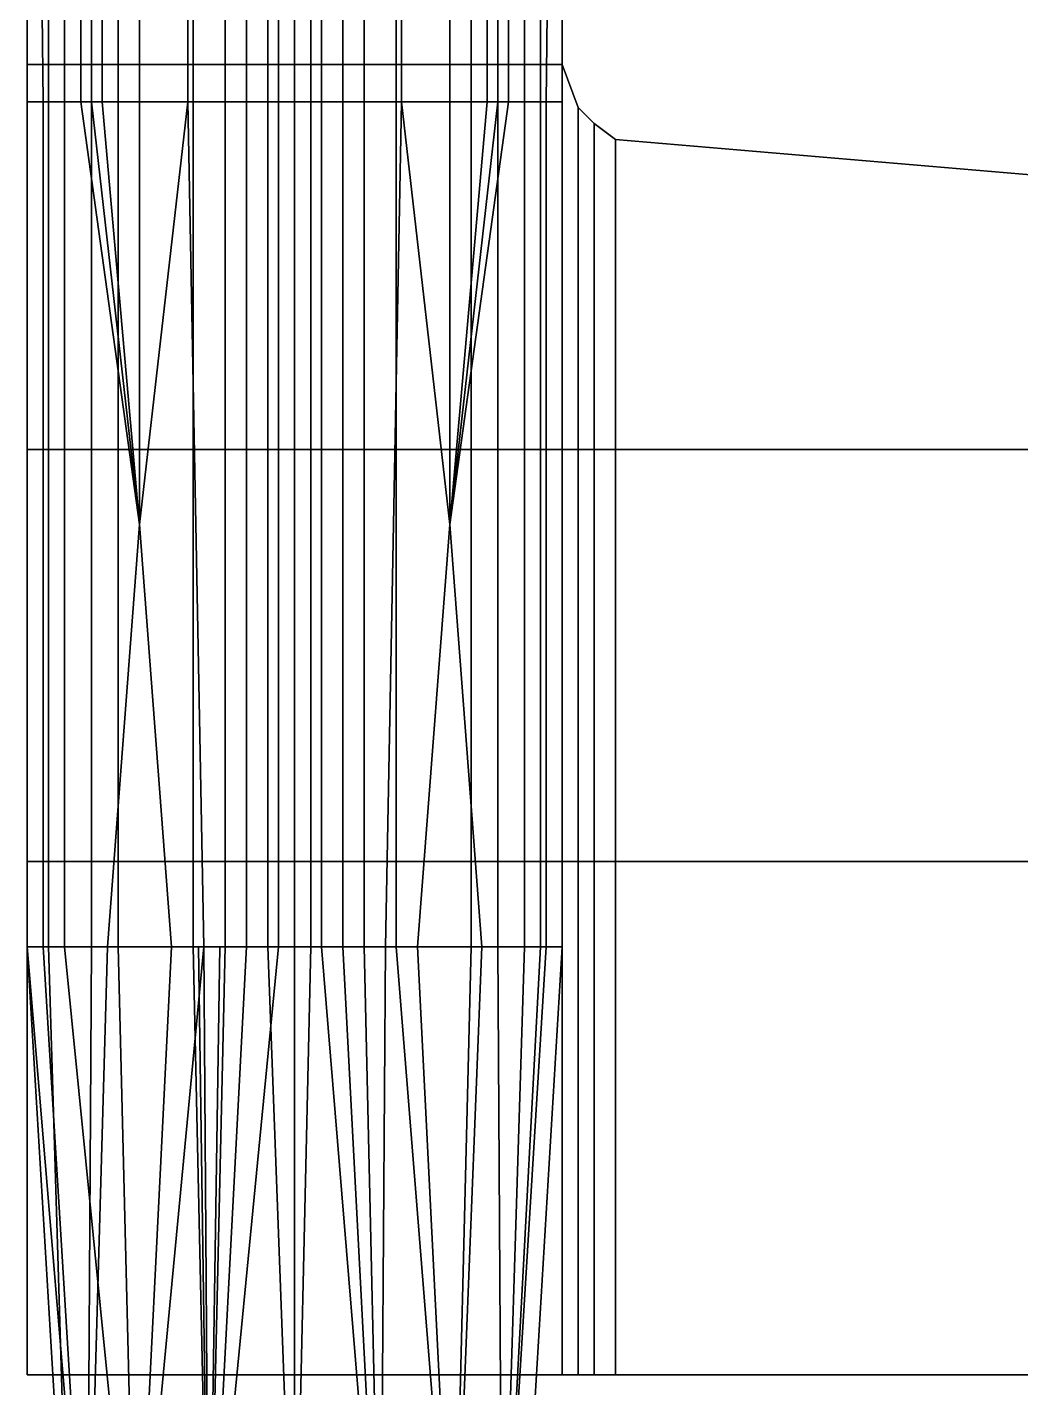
# Model space of a CAD drawing. Header units: millimetres. Extents: x -5.8 to 5.8, y -5.2 to 28.7.
# Drawn here: x -0.5 to 1.358, y -0.254 to 2.29 of the extents above; entities that cross this region are included whole.
import ezdxf

# ---------------------------------------------------------------- set-up
doc = ezdxf.new("R2010")
doc.units = ezdxf.units.MM
doc.layers.add('w2', color=4, linetype='Continuous')
doc.layers.add('wing', color=5, linetype='Continuous')

msp = doc.modelspace()

# ---------------------------------------------------------------- linework, layer by layer
for points in [[(-0.4999999999999999, 3.029999999999991, -0.1799999999999998), (-0.4799999999999897, 3.029999999999991, -0.2899999999999991), (-0.4699999999999988, 2.149999999999994, -0.3199999999999985), (-0.4999999999999999, 2.149999999999994, -0.1899999999999996)], [(-0.4599999999999937, 3.029999999999991, 0.1500000000000002), (-0.4999999999999999, 3.029999999999991, -0.05999999999999883), (-0.4999999999999999, 2.149999999999994, -0.06999999999999862), (-0.4599999999999937, 2.149999999999994, 0.1400000000000005)], [(-0.4999999999999999, 3.029999999999991, -0.05999999999999883), (-0.4999999999999999, 3.029999999999991, -0.1799999999999998), (-0.4999999999999999, 2.149999999999994, -0.1899999999999996), (-0.4999999999999999, 2.149999999999994, -0.06999999999999862)], [(-0.4799999999999897, 3.029999999999991, -0.2899999999999991), (-0.4299999999999926, 3.029999999999991, -0.4099999999999984), (-0.4299999999999926, 2.149999999999994, -0.4199999999999982), (-0.4699999999999988, 2.149999999999994, -0.3199999999999985)], [(-0.3799999999999954, 3.029999999999991, 0.3500000000000013), (-0.4599999999999937, 3.029999999999991, 0.1500000000000002), (-0.4599999999999937, 2.149999999999994, 0.1400000000000005), (-0.3799999999999954, 2.149999999999994, 0.3400000000000015)], [(-0.4299999999999926, 3.029999999999991, -0.4099999999999984), (-0.3299999999999982, 3.029999999999991, -0.5299999999999996), (-0.3299999999999982, 2.149999999999994, -0.5399999999999994), (-0.4299999999999926, 2.149999999999994, -0.4199999999999982)], [(-0.3299999999999982, 3.029999999999991, -0.5299999999999996), (-0.1899999999999976, 3.029999999999991, -0.6199999999999994), (-0.1899999999999976, 2.149999999999994, -0.6299999999999992), (-0.3299999999999982, 2.149999999999994, -0.5399999999999994)], [(-0.1899999999999976, 3.029999999999991, -0.6199999999999994), (-0.09000000000000336, 3.029999999999991, -0.6400000000000008), (-0.09000000000000336, 2.149999999999994, -0.6500000000000006), (-0.1899999999999976, 2.149999999999994, -0.6299999999999992)], [(-0.09000000000000336, 3.029999999999991, -0.6400000000000008), (-0.0499999999999971, 3.029999999999991, -0.6700000000000002), (-0.0499999999999971, 2.149999999999994, -0.6799999999999999), (-0.09000000000000336, 2.149999999999994, -0.6500000000000006)], [(0, 2.149999999999994, -0.6899999999999997), (-0.0499999999999971, 2.149999999999994, -0.6799999999999999), (-0.0499999999999971, 3.029999999999991, -0.6700000000000002), (0, 3.029999999999991, -0.6799999999999999)], [(0, 3.029999999999991, -0.6799999999999999), (0.04999999999999716, 3.029999999999991, -0.6700000000000002), (0.04999999999999716, 2.149999999999994, -0.6799999999999999), (0, 2.149999999999994, -0.6899999999999997)], [(0.09000000000000341, 2.149999999999994, -0.6500000000000006), (0.04999999999999716, 2.149999999999994, -0.6799999999999999), (0.04999999999999716, 3.029999999999991, -0.6700000000000002), (0.09000000000000341, 3.029999999999991, -0.6400000000000008)], [(0.1899999999999977, 2.149999999999994, -0.6299999999999992), (0.09000000000000341, 2.149999999999994, -0.6500000000000006), (0.09000000000000341, 3.029999999999991, -0.6400000000000008), (0.1899999999999977, 3.029999999999991, -0.6199999999999994)], [(0.3299999999999983, 2.149999999999994, -0.5399999999999994), (0.1899999999999977, 2.149999999999994, -0.6299999999999992), (0.1899999999999977, 3.029999999999991, -0.6199999999999994), (0.3299999999999983, 3.029999999999991, -0.5299999999999996)], [(0.4299999999999926, 2.149999999999994, -0.4199999999999982), (0.3299999999999983, 2.149999999999994, -0.5399999999999994), (0.3299999999999983, 3.029999999999991, -0.5299999999999996), (0.4299999999999926, 3.029999999999991, -0.4099999999999984)], [(0.3799999999999955, 2.149999999999994, 0.3400000000000015), (0.4599999999999937, 2.149999999999994, 0.1400000000000005), (0.4599999999999937, 3.029999999999991, 0.1500000000000002), (0.3799999999999955, 3.029999999999991, 0.3500000000000013)], [(0.4699999999999989, 2.149999999999994, -0.3199999999999985), (0.4299999999999926, 2.149999999999994, -0.4199999999999982), (0.4299999999999926, 3.029999999999991, -0.4099999999999984), (0.4799999999999898, 3.029999999999991, -0.2899999999999991)], [(0.4599999999999937, 2.149999999999994, 0.1400000000000005), (0.5, 2.149999999999994, -0.06999999999999862), (0.5, 3.029999999999991, -0.05999999999999883), (0.4599999999999937, 3.029999999999991, 0.1500000000000002)], [(0.5, 2.149999999999994, -0.1899999999999996), (0.4699999999999989, 2.149999999999994, -0.3199999999999985), (0.4799999999999898, 3.029999999999991, -0.2899999999999991), (0.5, 3.029999999999991, -0.1799999999999998)], [(0.5, 2.149999999999994, -0.06999999999999862), (0.5, 2.149999999999994, -0.1899999999999996), (0.5, 3.029999999999991, -0.1799999999999998), (0.5, 3.029999999999991, -0.05999999999999883)], [(-0.4999999999999999, 2.149999999999994, -0.1899999999999996), (-0.4699999999999988, 2.149999999999994, -0.3199999999999985), (-0.4699999999999988, 0.5699999999999905, -0.3499999999999996), (-0.4999999999999999, 0.5699999999999905, -0.2900000000000009)], [(-0.4599999999999937, 2.149999999999994, 0.1400000000000005), (-0.4999999999999999, 2.149999999999994, -0.06999999999999862), (-0.4999999999999999, 0.5699999999999905, -0.009999999999999898), (-0.4599999999999937, 0.5699999999999905, 0.1999999999999992)], [(-0.4999999999999999, 2.149999999999994, -0.06999999999999862), (-0.4999999999999999, 2.149999999999994, -0.1899999999999996), (-0.4999999999999999, 0.5699999999999905, -0.2900000000000009), (-0.4999999999999999, 0.5699999999999905, -0.009999999999999898)], [(-0.4699999999999988, 2.149999999999994, -0.3199999999999985), (-0.4299999999999926, 2.149999999999994, -0.4199999999999982), (-0.4299999999999926, 0.5699999999999905, -0.4199999999999999), (-0.4699999999999988, 0.5699999999999905, -0.3499999999999996)], [(-0.3799999999999954, 2.149999999999994, 0.3400000000000015), (-0.4599999999999937, 2.149999999999994, 0.1400000000000005), (-0.4599999999999937, 0.5699999999999905, 0.1999999999999992), (-0.3799999999999954, 0.5699999999999905, 0.4000000000000002)], [(-0.4299999999999926, 2.149999999999994, -0.4199999999999982), (-0.3299999999999982, 2.149999999999994, -0.5399999999999994), (-0.3299999999999982, 0.5699999999999905, -0.5199999999999998), (-0.4299999999999926, 0.5699999999999905, -0.4199999999999999)], [(-0.289999999999992, 1.359999999999992, 0.5499999999999997), (-0.3799999999999954, 2.149999999999994, 0.3400000000000015), (-0.3799999999999954, 0.5699999999999905, 0.4000000000000002), (-0.3499999999999943, 0.5699999999999905, 0.459999999999999)], [(-0.3299999999999982, 2.149999999999994, -0.5399999999999994), (-0.1899999999999976, 2.149999999999994, -0.6299999999999992), (-0.1899999999999976, 0.5699999999999905, -0.5700000000000005), (-0.3299999999999982, 0.5699999999999905, -0.5199999999999998)], [(-0.1899999999999976, 2.149999999999994, -0.6299999999999992), (-0.09000000000000336, 2.149999999999994, -0.6500000000000006), (-0.09000000000000336, 0.5699999999999905, -0.6099999999999997), (-0.1899999999999976, 0.5699999999999905, -0.5700000000000005)], [(-0.09000000000000336, 2.149999999999994, -0.6500000000000006), (-0.0499999999999971, 2.149999999999994, -0.6799999999999999), (-0.0499999999999971, 0.5699999999999905, -0.6200000000000012), (-0.09000000000000336, 0.5699999999999905, -0.6099999999999997)], [(6.123031769111886e-17, 0.5699999999999905, -0.630000000000001), (-0.0499999999999971, 0.5699999999999905, -0.6200000000000012), (-0.0499999999999971, 2.149999999999994, -0.6799999999999999), (6.123031769111886e-17, 2.149999999999994, -0.6899999999999997)], [(6.123031769111886e-17, 2.149999999999994, -0.6899999999999997), (0.04999999999999716, 2.149999999999994, -0.6799999999999999), (0.04999999999999716, 0.5699999999999905, -0.6200000000000012), (6.123031769111886e-17, 0.5699999999999905, -0.630000000000001)], [(0.09000000000000341, 0.5699999999999905, -0.6099999999999997), (0.04999999999999716, 0.5699999999999905, -0.6200000000000012), (0.04999999999999716, 2.149999999999994, -0.6799999999999999), (0.09000000000000341, 2.149999999999994, -0.6500000000000006)], [(0.1899999999999977, 0.5699999999999905, -0.5700000000000005), (0.09000000000000341, 0.5699999999999905, -0.6099999999999997), (0.09000000000000341, 2.149999999999994, -0.6500000000000006), (0.1899999999999977, 2.149999999999994, -0.6299999999999992)], [(0.3299999999999983, 0.5699999999999905, -0.5199999999999998), (0.1899999999999977, 0.5699999999999905, -0.5700000000000005), (0.1899999999999977, 2.149999999999994, -0.6299999999999992), (0.3299999999999983, 2.149999999999994, -0.5399999999999994)], [(0.3499999999999943, 0.5699999999999905, 0.459999999999999), (0.3799999999999955, 0.5699999999999905, 0.4000000000000002), (0.3799999999999955, 2.149999999999994, 0.3400000000000015), (0.289999999999992, 1.359999999999993, 0.5499999999999998)], [(0.4299999999999926, 0.5699999999999905, -0.4199999999999999), (0.3299999999999983, 0.5699999999999905, -0.5199999999999998), (0.3299999999999983, 2.149999999999994, -0.5399999999999994), (0.4299999999999926, 2.149999999999994, -0.4199999999999982)], [(0.3799999999999955, 0.5699999999999905, 0.4000000000000002), (0.4599999999999937, 0.5699999999999905, 0.1999999999999992), (0.4599999999999937, 2.149999999999994, 0.1400000000000005), (0.3799999999999955, 2.149999999999994, 0.3400000000000015)], [(0.4699999999999989, 0.5699999999999905, -0.3499999999999996), (0.4299999999999926, 0.5699999999999905, -0.4199999999999999), (0.4299999999999926, 2.149999999999994, -0.4199999999999982), (0.4699999999999989, 2.149999999999994, -0.3199999999999985)], [(0.4599999999999937, 0.5699999999999905, 0.1999999999999992), (0.5, 0.5699999999999905, -0.009999999999999898), (0.5, 2.149999999999994, -0.06999999999999862), (0.4599999999999937, 2.149999999999994, 0.1400000000000005)], [(0.5, 0.5699999999999905, -0.2900000000000009), (0.4699999999999989, 0.5699999999999905, -0.3499999999999996), (0.4699999999999989, 2.149999999999994, -0.3199999999999985), (0.5, 2.149999999999994, -0.1899999999999996)], [(0.5, 0.5699999999999905, -0.009999999999999898), (0.5, 0.5699999999999905, -0.2900000000000009), (0.5, 2.149999999999994, -0.1899999999999996), (0.5, 2.149999999999994, -0.06999999999999862)], [(-0.4999999999999999, 0.5699999999999905, -0.009999999999999898), (-0.4999999999999999, 0.5699999999999905, -0.2900000000000009), (-0.388029403654741, -0.7700000000000071, -0.09072704159333628), (-0.4200000000000016, -0.7700000000000071, 0.07000000000000017)], [(-0.4999999999999999, 0.5699999999999905, -0.2900000000000009), (-0.4699999999999988, 0.5699999999999905, -0.3499999999999996), (-0.388029403654741, -0.7700000000000071, -0.09072704159333628), (-0.388029403654741, -0.7700000000000071, -0.0907270415933363)], [(-0.4599999999999937, 0.5699999999999905, 0.1999999999999992), (-0.4999999999999999, 0.5699999999999905, -0.009999999999999898), (-0.4200000000000016, -0.7700000000000071, 0.07000000000000017)], [(-0.4699999999999988, 0.5699999999999905, -0.3499999999999996), (-0.4299999999999926, 0.5699999999999905, -0.4199999999999999), (-0.2969848480983471, -0.7700000000000071, -0.2269848480983487), (-0.388029403654741, -0.7700000000000071, -0.09072704159333628)], [(-0.3799999999999954, 0.5699999999999905, 0.4000000000000002), (-0.4599999999999937, 0.5699999999999905, 0.1999999999999992), (-0.4200000000000016, -0.7700000000000071, 0.07000000000000017), (-0.388029403654741, -0.7700000000000071, 0.2307270415933383)], [(-0.4299999999999926, 0.5699999999999905, -0.4199999999999999), (-0.3299999999999982, 0.5699999999999905, -0.5199999999999998), (-0.2969848480983471, -0.7700000000000071, -0.2269848480983487)], [(-0.3499999999999943, 0.5699999999999905, 0.4599999999999986), (-0.3799999999999954, 0.5699999999999905, 0.3999999999999999), (-0.388029403654741, -0.7700000000000071, 0.230727041593338)], [(-0.3299999999999982, 0.5699999999999905, -0.5199999999999998), (-0.1899999999999976, 0.5699999999999905, -0.5700000000000005), (-0.1607270415933328, -0.7700000000000071, -0.3180294036547408), (-0.2969848480983471, -0.7700000000000071, -0.2269848480983487)], [(-0.1899999999999976, 0.5699999999999905, -0.5700000000000005), (-0.09000000000000336, 0.5699999999999905, -0.6099999999999997), (-0.1607270415933328, -0.7700000000000071, -0.3180294036547408)], [(-0.09000000000000336, 0.5699999999999905, -0.6099999999999997), (-0.0499999999999971, 0.5699999999999905, -0.6200000000000012), (6.123031769111886e-17, -0.7700000000000071, -0.3499999999999996), (-0.1607270415933328, -0.7700000000000071, -0.3180294036547408)], [(6.123031769111886e-17, -0.7700000000000071, -0.3499999999999996), (6.245004513516506e-17, -0.7700000000000071, -0.3499999999999996), (-0.0499999999999971, 0.5699999999999905, -0.6200000000000012), (0, 0.5699999999999905, -0.630000000000001)], [(0, 0.5699999999999905, -0.630000000000001), (0.04999999999999716, 0.5699999999999905, -0.6200000000000012), (0.1607270415933328, -0.7700000000000071, -0.3180294036547408), (6.123031769111886e-17, -0.7700000000000071, -0.3499999999999996)], [(0.1607270415933328, -0.7700000000000071, -0.3180294036547408), (0.1607270415933328, -0.7700000000000071, -0.3180294036547408), (0.04999999999999716, 0.5699999999999905, -0.6200000000000012), (0.09000000000000341, 0.5699999999999905, -0.6099999999999997)], [(0.2969848480983472, -0.7700000000000071, -0.2269848480983487), (0.1607270415933328, -0.7700000000000071, -0.3180294036547408), (0.09000000000000341, 0.5699999999999905, -0.6099999999999997), (0.1899999999999977, 0.5699999999999905, -0.5700000000000005)], [(0.2969848480983472, -0.7700000000000071, -0.2269848480983487), (0.2969848480983472, -0.7700000000000071, -0.2269848480983487), (0.1899999999999977, 0.5699999999999905, -0.5700000000000005), (0.3299999999999983, 0.5699999999999905, -0.5199999999999998)], [(0.3880294036547411, -0.7700000000000071, -0.09072704159333628), (0.2969848480983472, -0.7700000000000071, -0.2269848480983487), (0.3299999999999983, 0.5699999999999905, -0.5199999999999998), (0.4299999999999926, 0.5699999999999905, -0.4199999999999999)], [(0.2969848480983472, -0.7700000000000071, 0.3669848480983506), (0.3880294036547411, -0.7700000000000071, 0.230727041593338), (0.3799999999999955, 0.5699999999999905, 0.3999999999999999), (0.3499999999999943, 0.5699999999999905, 0.4599999999999986)], [(0.3880294036547411, -0.7700000000000071, 0.2307270415933383), (0.3880294036547411, -0.7700000000000071, 0.2307270415933383), (0.4599999999999937, 0.5699999999999905, 0.1999999999999992), (0.3799999999999955, 0.5699999999999905, 0.4000000000000002)], [(0.3880294036547411, -0.7700000000000071, -0.09072704159333628), (0.3880294036547411, -0.7700000000000071, -0.09072704159333628), (0.4299999999999926, 0.5699999999999905, -0.4199999999999999), (0.4699999999999989, 0.5699999999999905, -0.3499999999999996)], [(0.4200000000000017, -0.7700000000000071, 0.07000000000000017), (0.3880294036547411, -0.7700000000000071, -0.09072704159333628), (0.4699999999999989, 0.5699999999999905, -0.3499999999999996), (0.5, 0.5699999999999905, -0.2900000000000009)], [(0.3880294036547411, -0.7700000000000071, 0.2307270415933383), (0.4200000000000017, -0.7700000000000071, 0.07000000000000017), (0.5, 0.5699999999999905, -0.009999999999999898), (0.4599999999999937, 0.5699999999999905, 0.1999999999999992)], [(0.4200000000000017, -0.7700000000000071, 0.07000000000000017), (0.4200000000000017, -0.7700000000000071, 0.07000000000000017), (0.5, 0.5699999999999905, -0.2900000000000009), (0.5, 0.5699999999999905, -0.009999999999999898)]]:
    msp.add_3dface(points)
at = {"color": 2}
for points in [[(-0.3999999999999914, 3.029999999999991, 0.4200000000000016), (-0.3799999999999954, 3.029999999999991, 0.3500000000000013), (-0.3799999999999954, 2.149999999999994, 0.3400000000000015), (-0.3999999999999914, 2.149999999999994, 0.4100000000000018)], [(-0.3599999999999994, 3.029999999999991, 0.6100000000000011), (-0.3999999999999914, 3.029999999999991, 0.4999999999999999), (-0.3999999999999914, 2.149999999999994, 0.4900000000000001), (-0.3599999999999994, 2.149999999999994, 0.6000000000000013)], [(-0.3999999999999914, 3.029999999999991, 0.4999999999999999), (-0.3999999999999914, 3.029999999999991, 0.4200000000000016), (-0.3999999999999914, 2.149999999999994, 0.4100000000000018), (-0.3999999999999914, 2.149999999999994, 0.4900000000000001)], [(-0.289999999999992, 3.029999999999991, 0.6900000000000012), (-0.3599999999999994, 3.029999999999991, 0.6100000000000011), (-0.3599999999999994, 2.149999999999994, 0.6000000000000013), (-0.289999999999992, 2.149999999999994, 0.6800000000000014)], [(-0.2000000000000028, 3.029999999999991, 0.7200000000000005), (-0.289999999999992, 3.029999999999991, 0.6900000000000012), (-0.289999999999992, 2.149999999999994, 0.6800000000000014), (-0.2000000000000028, 2.149999999999994, 0.7100000000000007)], [(-0.1299999999999954, 3.029999999999991, 0.7900000000000008), (-0.2000000000000028, 3.029999999999991, 0.7200000000000005), (-0.2000000000000028, 2.149999999999994, 0.7100000000000007), (-0.1299999999999954, 2.149999999999994, 0.780000000000001)], [(-0.03000000000000107, 3.029999999999991, 0.83), (-0.1299999999999954, 3.029999999999991, 0.7900000000000008), (-0.1299999999999954, 2.149999999999994, 0.780000000000001), (-0.03000000000000107, 2.149999999999994, 0.8200000000000002)], [(0, 3.029999999999991, 0.83), (-0.03000000000000107, 3.029999999999991, 0.83), (-0.03000000000000107, 2.149999999999994, 0.8200000000000002), (0, 2.149999999999994, 0.8200000000000002)], [(0, 2.149999999999994, 0.8200000000000002), (0.03000000000000114, 2.149999999999994, 0.8200000000000002), (0.03000000000000114, 3.029999999999991, 0.83), (0, 3.029999999999991, 0.83)], [(0.03000000000000114, 2.149999999999994, 0.8200000000000002), (0.1299999999999955, 2.149999999999994, 0.780000000000001), (0.1299999999999955, 3.029999999999991, 0.7900000000000008), (0.03000000000000114, 3.029999999999991, 0.83)], [(0.1299999999999955, 2.149999999999994, 0.780000000000001), (0.2000000000000028, 2.149999999999994, 0.7100000000000007), (0.2000000000000028, 3.029999999999991, 0.7200000000000005), (0.1299999999999955, 3.029999999999991, 0.7900000000000008)], [(0.2000000000000028, 2.149999999999994, 0.7100000000000007), (0.289999999999992, 2.149999999999994, 0.6800000000000014), (0.289999999999992, 3.029999999999991, 0.6900000000000012), (0.2000000000000028, 3.029999999999991, 0.7200000000000005)], [(0.289999999999992, 2.149999999999994, 0.6800000000000014), (0.3599999999999994, 2.149999999999994, 0.6000000000000013), (0.3599999999999994, 3.029999999999991, 0.6100000000000011), (0.289999999999992, 3.029999999999991, 0.6900000000000012)], [(0.3599999999999994, 2.149999999999994, 0.6000000000000013), (0.3999999999999915, 2.149999999999994, 0.4900000000000001), (0.3999999999999915, 3.029999999999991, 0.4999999999999999), (0.3599999999999994, 3.029999999999991, 0.6100000000000011)], [(0.3999999999999915, 2.149999999999994, 0.4100000000000018), (0.3799999999999955, 2.149999999999994, 0.3400000000000015), (0.3799999999999955, 3.029999999999991, 0.3500000000000013), (0.3999999999999914, 3.029999999999991, 0.4200000000000016)], [(0.3999999999999915, 2.149999999999994, 0.4900000000000001), (0.3999999999999914, 2.149999999999994, 0.4100000000000018), (0.3999999999999914, 3.029999999999991, 0.4200000000000016), (0.3999999999999914, 3.029999999999991, 0.4999999999999999)], [(-0.2000000000000028, 2.149999999999994, 0.7100000000000007), (-0.289999999999992, 1.359999999999992, 0.5499999999999997), (-0.2299999999999897, 0.5699999999999905, 0.6999999999999992), (-0.1700000000000016, 0.5699999999999905, 0.7499999999999999)], [(-0.1299999999999954, 2.149999999999994, 0.780000000000001), (-0.2000000000000028, 2.149999999999994, 0.7100000000000007), (-0.1700000000000016, 0.5699999999999905, 0.7499999999999999), (-0.1299999999999954, 0.5699999999999905, 0.7699999999999995)], [(-0.03000000000000107, 2.149999999999994, 0.8200000000000002), (-0.1299999999999954, 2.149999999999994, 0.780000000000001), (-0.1299999999999954, 0.5699999999999905, 0.7699999999999995), (-0.03000000000000107, 0.5699999999999905, 0.7999999999999988)], [(6.123031769111886e-17, 2.149999999999994, 0.8200000000000002), (-0.03000000000000107, 2.149999999999994, 0.8200000000000002), (-0.03000000000000107, 0.5699999999999905, 0.7999999999999988), (0, 0.5699999999999905, 0.7999999999999988)], [(0, 0.5699999999999905, 0.7999999999999988), (0.03000000000000114, 0.5699999999999905, 0.7999999999999988), (0.03000000000000114, 2.149999999999994, 0.8200000000000002), (6.123031769111886e-17, 2.149999999999994, 0.8200000000000002)], [(0.03000000000000114, 0.5699999999999905, 0.7999999999999988), (0.1299999999999955, 0.5699999999999905, 0.7699999999999995), (0.1299999999999955, 2.149999999999994, 0.780000000000001), (0.03000000000000114, 2.149999999999994, 0.8200000000000002)], [(0.1299999999999955, 0.5699999999999905, 0.7699999999999995), (0.1700000000000017, 0.5699999999999905, 0.7499999999999999), (0.2000000000000028, 2.149999999999994, 0.7100000000000007), (0.1299999999999955, 2.149999999999994, 0.780000000000001)], [(0.1700000000000017, 0.5699999999999905, 0.7499999999999999), (0.2299999999999898, 0.5699999999999905, 0.6999999999999992), (0.289999999999992, 1.359999999999993, 0.5499999999999998), (0.2000000000000028, 2.149999999999994, 0.7100000000000007)], [(-0.289999999999992, 1.359999999999992, 0.5499999999999997), (-0.289999999999992, 1.359999999999992, 0.5499999999999997), (-0.3499999999999943, 0.5699999999999905, 0.459999999999999), (-0.2299999999999897, 0.5699999999999905, 0.6999999999999992)], [(0.2299999999999898, 0.5699999999999905, 0.6999999999999992), (0.3499999999999943, 0.5699999999999905, 0.459999999999999), (0.289999999999992, 1.359999999999993, 0.5499999999999998)], [(-0.2299999999999897, 0.5699999999999905, 0.6999999999999988), (-0.3499999999999943, 0.5699999999999905, 0.4599999999999986), (-0.388029403654741, -0.7700000000000071, 0.230727041593338), (-0.2969848480983471, -0.7700000000000071, 0.3669848480983506)], [(-0.1700000000000016, 0.5699999999999905, 0.7499999999999996), (-0.2299999999999897, 0.5699999999999905, 0.6999999999999988), (-0.2969848480983471, -0.7700000000000071, 0.3669848480983506)], [(-0.1607270415933328, -0.770000000000006, 0.4580294036547414), (-0.1700000000000016, 0.5699999999999896, 0.7499999999999996), (-0.2969848480983471, -0.7700000000000082, 0.3669848480983502)], [(-0.1399999999999954, 0.5699999999999905, 0.7899999999999991), (-0.1800000000000016, 0.5699999999999905, 0.7699999999999996), (-0.1607270415933337, -0.770000000000006, 0.458029403654741)], [(-0.1800000000000016, 0.5699999999999905, 0.7699999999999996), (-0.1700000000000016, 0.5699999999999905, 0.7499999999999996), (-0.1607270415933337, -0.770000000000006, 0.458029403654741)], [(-0.1299999999999954, 0.5699999999999905, 0.7699999999999991), (-0.1700000000000016, 0.569999999999993, 0.7500000000000004), (-0.1800000000000016, 0.5699999999999905, 0.7699999999999996), (-0.1399999999999954, 0.5699999999999905, 0.7899999999999991)], [(-0.03000000000000107, 0.5699999999999905, 0.7999999999999985), (-0.1299999999999954, 0.5699999999999905, 0.7699999999999991), (-0.1607270415933328, -0.7700000000000071, 0.458029403654741)], [(6.123031769111886e-17, 0.5699999999999905, 0.7999999999999985), (-0.03000000000000107, 0.5699999999999905, 0.7999999999999985), (-0.1607270415933328, -0.7700000000000071, 0.458029403654741), (0, -0.7700000000000071, 0.4899999999999998)], [(-0.1299999999999954, 0.5699999999999905, 0.7699999999999991), (-0.1399999999999954, 0.5699999999999905, 0.7899999999999991), (-0.1607270415933337, -0.770000000000006, 0.458029403654741)], [(6.245004513516506e-17, -0.7700000000000071, 0.4899999999999998), (0.1607270415933328, -0.7700000000000071, 0.458029403654741), (0.1299999999999955, 0.5699999999999905, 0.7699999999999991), (0.03000000000000114, 0.5699999999999905, 0.7999999999999985)], [(0, -0.7700000000000071, 0.4899999999999998), (6.245004513516506e-17, -0.7700000000000071, 0.4899999999999998), (0.03000000000000114, 0.5699999999999905, 0.7999999999999985), (6.123031769111886e-17, 0.5699999999999905, 0.7999999999999985)], [(0.1607270415933328, -0.7700000000000071, 0.458029403654741), (0.1607270415933328, -0.7700000000000071, 0.458029403654741), (0.1700000000000017, 0.5699999999999905, 0.7499999999999996), (0.1299999999999955, 0.5699999999999905, 0.7699999999999991)], [(0.1607270415933328, -0.7700000000000071, 0.458029403654741), (0.2969848480983472, -0.7700000000000071, 0.3669848480983506), (0.2299999999999898, 0.5699999999999905, 0.6999999999999988), (0.1700000000000017, 0.5699999999999905, 0.7499999999999996)], [(0.2969848480983472, -0.7700000000000071, 0.3669848480983506), (0.2969848480983472, -0.7700000000000071, 0.3669848480983506), (0.3499999999999943, 0.5699999999999905, 0.4599999999999986), (0.2299999999999898, 0.5699999999999905, 0.6999999999999988)]]:
    msp.add_3dface(points, dxfattribs=at)
at = {"color": 3}
for points in [[(-0.3999999999999914, 2.149999999999994, 0.4900000000000001), (-0.3999999999999914, 2.149999999999994, 0.4100000000000018), (-0.289999999999992, 1.359999999999992, 0.5499999999999997)], [(-0.3999999999999914, 2.149999999999994, 0.4100000000000018), (-0.3799999999999954, 2.149999999999994, 0.3400000000000015), (-0.289999999999992, 1.359999999999992, 0.5499999999999997)], [(-0.3599999999999994, 2.149999999999994, 0.6000000000000013), (-0.3999999999999914, 2.149999999999994, 0.4900000000000001), (-0.289999999999992, 1.359999999999992, 0.5499999999999997)], [(-0.289999999999992, 2.149999999999994, 0.6800000000000014), (-0.3599999999999994, 2.149999999999994, 0.6000000000000013), (-0.289999999999992, 1.359999999999992, 0.5499999999999997)], [(-0.2000000000000028, 2.149999999999994, 0.7100000000000007), (-0.289999999999992, 2.149999999999994, 0.6800000000000014), (-0.289999999999992, 1.359999999999992, 0.5499999999999997)], [(0.289999999999992, 1.359999999999992, 0.5499999999999997), (0.289999999999992, 1.359999999999992, 0.5499999999999997), (0.289999999999992, 2.149999999999994, 0.6800000000000014), (0.2000000000000028, 2.149999999999994, 0.7100000000000007)], [(0.289999999999992, 1.359999999999992, 0.5499999999999997), (0.289999999999992, 1.359999999999992, 0.5499999999999997), (0.3799999999999955, 2.149999999999994, 0.3400000000000015), (0.3999999999999915, 2.149999999999994, 0.4100000000000018)], [(0.289999999999992, 1.359999999999992, 0.5499999999999997), (0.289999999999992, 1.359999999999992, 0.5499999999999997), (0.3999999999999915, 2.149999999999994, 0.4100000000000018), (0.3999999999999915, 2.149999999999994, 0.4900000000000001)], [(0.289999999999992, 1.359999999999992, 0.5499999999999997), (0.289999999999992, 1.359999999999992, 0.5499999999999997), (0.3999999999999915, 2.149999999999994, 0.4900000000000001), (0.3599999999999994, 2.149999999999994, 0.6000000000000013)], [(0.289999999999992, 1.359999999999992, 0.5499999999999997), (0.289999999999992, 1.359999999999992, 0.5499999999999997), (0.3599999999999994, 2.149999999999994, 0.6000000000000013), (0.289999999999992, 2.149999999999994, 0.6800000000000014)]]:
    msp.add_3dface(points, dxfattribs=at)
at = {"layer": 'w2'}
for points in [[(-0.5, 1.5, -0.6799999999999979), (0, 1.5, -0.6799999999999979), (0, 2.220000000000001, -0.5399999999999991), (-0.5, 2.220000000000001, -0.5399999999999974)], [(-0.5, 2.220000000000001, -0.5399999999999974), (0, 2.220000000000001, -0.5399999999999991), (0, 1.5, -0.370000000000001), (-0.5, 1.5, -0.3699999999999992)], [(-0.5, 1.5, -0.3699999999999992), (0, 1.5, -0.370000000000001), (0, 0.7299999999999986, -0.3699999999999992), (-0.5, 0.7299999999999986, -0.3699999999999992)], [(0, 0.7299999999999986, -0.6799999999999979), (0, 1.5, -0.6799999999999979), (-0.5, 1.5, -0.6799999999999979), (-0.5, 0.7299999999999986, -0.6799999999999979)], [(-0.5, -0.2300000000000004, -0.5399999999999974), (0, -0.2300000000000004, -0.5399999999999974), (0, 0.7299999999999986, -0.6799999999999979), (-0.5, 0.7299999999999986, -0.6799999999999979)], [(-0.5, 0.7299999999999986, -0.3699999999999992), (0, 0.7299999999999986, -0.3699999999999992), (0, -0.2300000000000004, -0.5399999999999974), (-0.5, -0.2300000000000004, -0.5399999999999974)]]:
    msp.add_3dface(points, dxfattribs=at)
at = {"layer": 'wing'}
for points in [[(0.5000000000000012, 2.220000000000001, -0.5399999999999974), (1.221245327087672e-15, 2.220000000000001, -0.5399999999999991), (1.221245327087672e-15, 1.5, -0.370000000000001), (0.5000000000000012, 1.5, -0.3699999999999992)], [(0.5000000000000012, 1.5, -0.6799999999999979), (1.221245327087672e-15, 1.5, -0.6799999999999979), (1.221245327087672e-15, 2.220000000000001, -0.5399999999999991), (0.5000000000000012, 2.220000000000001, -0.5399999999999974)], [(0.5300000000000024, 2.139999999999999, -0.5399999999999974), (0.5000000000000012, 2.220000000000001, -0.5399999999999974), (0.5000000000000012, 1.5, -0.3699999999999992), (0.5300000000000024, 1.5, -0.3699999999999992)], [(0.5300000000000024, 1.5, -0.6799999999999979), (0.5000000000000012, 1.5, -0.6799999999999979), (0.5000000000000012, 2.220000000000001, -0.5399999999999974), (0.5300000000000024, 2.139999999999999, -0.5399999999999974)], [(0.5600000000000035, 2.109999999999999, -0.5399999999999974), (0.5300000000000024, 2.139999999999999, -0.5399999999999974), (0.5300000000000024, 1.5, -0.3699999999999992), (0.5600000000000035, 1.5, -0.3699999999999992)], [(0.5600000000000035, 1.5, -0.6799999999999979), (0.5300000000000024, 1.5, -0.6799999999999979), (0.5300000000000024, 2.139999999999999, -0.5399999999999974), (0.5600000000000035, 2.109999999999999, -0.5399999999999974)], [(0.6000000000000026, 2.08, -0.5399999999999974), (0.5600000000000035, 2.109999999999999, -0.5399999999999974), (0.5600000000000035, 1.5, -0.3699999999999992), (0.6000000000000026, 1.5, -0.3699999999999992)], [(0.6000000000000026, 1.5, -0.6799999999999979), (0.5600000000000035, 1.5, -0.6799999999999979), (0.5600000000000035, 2.109999999999999, -0.5399999999999974), (0.6000000000000026, 2.08, -0.5399999999999974)], [(1.420000000000003, 2.01, -0.5399999999999974), (0.6000000000000026, 2.08, -0.5399999999999974), (0.6000000000000026, 1.5, -0.3699999999999992), (1.420000000000003, 1.5, -0.3699999999999992)], [(1.420000000000003, 1.5, -0.6799999999999979), (0.6000000000000026, 1.5, -0.6799999999999979), (0.6000000000000026, 2.08, -0.5399999999999974), (1.420000000000003, 2.01, -0.5399999999999974)], [(0.5000000000000012, 1.5, -0.3699999999999992), (1.221245327087672e-15, 1.5, -0.370000000000001), (1.221245327087672e-15, 0.7299999999999986, -0.3699999999999992), (0.5000000000000012, 0.7299999999999986, -0.3699999999999992)], [(1.221245327087672e-15, 0.7299999999999986, -0.6799999999999979), (1.221245327087672e-15, 1.5, -0.6799999999999979), (0.5000000000000012, 1.5, -0.6799999999999979), (0.5000000000000012, 0.7299999999999986, -0.6799999999999979)], [(0.5300000000000024, 1.5, -0.3699999999999992), (0.5000000000000012, 1.5, -0.3699999999999992), (0.5000000000000012, 0.7299999999999986, -0.3699999999999992), (0.5300000000000024, 0.7299999999999986, -0.3699999999999992)], [(0.5000000000000012, 0.7299999999999986, -0.6799999999999979), (0.5000000000000012, 1.5, -0.6799999999999979), (0.5300000000000024, 1.5, -0.6799999999999979), (0.5300000000000024, 0.7299999999999986, -0.6799999999999979)], [(0.5600000000000035, 1.5, -0.3699999999999992), (0.5300000000000024, 1.5, -0.3699999999999992), (0.5300000000000024, 0.7299999999999986, -0.3699999999999992), (0.5600000000000035, 0.7299999999999986, -0.3699999999999992)], [(0.5300000000000024, 0.7299999999999986, -0.6799999999999979), (0.5300000000000024, 1.5, -0.6799999999999979), (0.5600000000000035, 1.5, -0.6799999999999979), (0.5600000000000035, 0.7299999999999986, -0.6799999999999979)], [(0.6000000000000026, 1.5, -0.3699999999999992), (0.5600000000000035, 1.5, -0.3699999999999992), (0.5600000000000035, 0.7299999999999986, -0.3699999999999992), (0.6000000000000026, 0.7299999999999986, -0.3699999999999992)], [(0.5600000000000035, 0.7299999999999986, -0.6799999999999979), (0.5600000000000035, 1.5, -0.6799999999999979), (0.6000000000000026, 1.5, -0.6799999999999979), (0.6000000000000026, 0.7299999999999986, -0.6799999999999979)], [(1.420000000000003, 1.5, -0.3699999999999992), (0.6000000000000026, 1.5, -0.3699999999999992), (0.6000000000000026, 0.7299999999999986, -0.3699999999999992), (1.420000000000003, 0.7299999999999986, -0.3699999999999992)], [(0.6000000000000026, 0.7299999999999986, -0.6799999999999979), (0.6000000000000026, 1.5, -0.6799999999999979), (1.420000000000003, 1.5, -0.6799999999999979), (1.420000000000003, 0.7299999999999986, -0.6799999999999979)], [(0.5000000000000012, 0.7299999999999986, -0.3699999999999992), (1.221245327087672e-15, 0.7299999999999986, -0.3699999999999992), (1.221245327087672e-15, -0.2300000000000004, -0.5399999999999974), (0.5000000000000012, -0.2300000000000004, -0.5399999999999974)], [(0.5000000000000012, -0.2300000000000004, -0.5399999999999974), (1.221245327087672e-15, -0.2300000000000004, -0.5399999999999974), (1.221245327087672e-15, 0.7299999999999986, -0.6799999999999979), (0.5000000000000012, 0.7299999999999986, -0.6799999999999979)], [(0.5300000000000024, 0.7299999999999986, -0.3699999999999992), (0.5000000000000012, 0.7299999999999986, -0.3699999999999992), (0.5000000000000012, -0.2300000000000004, -0.5399999999999974), (0.5300000000000024, -0.2300000000000004, -0.5399999999999974)], [(0.5300000000000024, -0.2300000000000004, -0.5399999999999974), (0.5000000000000012, -0.2300000000000004, -0.5399999999999974), (0.5000000000000012, 0.7299999999999986, -0.6799999999999979), (0.5300000000000024, 0.7299999999999986, -0.6799999999999979)], [(0.5600000000000035, 0.7299999999999986, -0.3699999999999992), (0.5300000000000024, 0.7299999999999986, -0.3699999999999992), (0.5300000000000024, -0.2300000000000004, -0.5399999999999974), (0.5600000000000035, -0.2300000000000004, -0.5399999999999974)], [(0.5600000000000035, -0.2300000000000004, -0.5399999999999974), (0.5300000000000024, -0.2300000000000004, -0.5399999999999974), (0.5300000000000024, 0.7299999999999986, -0.6799999999999979), (0.5600000000000035, 0.7299999999999986, -0.6799999999999979)], [(0.6000000000000026, 0.7299999999999986, -0.3699999999999992), (0.5600000000000035, 0.7299999999999986, -0.3699999999999992), (0.5600000000000035, -0.2300000000000004, -0.5399999999999974), (0.6000000000000026, -0.2300000000000004, -0.5399999999999974)], [(0.6000000000000026, -0.2300000000000004, -0.5399999999999974), (0.5600000000000035, -0.2300000000000004, -0.5399999999999974), (0.5600000000000035, 0.7299999999999986, -0.6799999999999979), (0.6000000000000026, 0.7299999999999986, -0.6799999999999979)], [(1.420000000000003, 0.7299999999999986, -0.3699999999999992), (0.6000000000000026, 0.7299999999999986, -0.3699999999999992), (0.6000000000000026, -0.2300000000000004, -0.5399999999999974), (1.420000000000003, -0.2300000000000004, -0.5399999999999974)], [(1.420000000000003, -0.2300000000000004, -0.5399999999999974), (0.6000000000000026, -0.2300000000000004, -0.5399999999999974), (0.6000000000000026, 0.7299999999999986, -0.6799999999999979), (1.420000000000003, 0.7299999999999986, -0.6799999999999979)]]:
    msp.add_3dface(points, dxfattribs=at)

doc.saveas('drawing.dxf')
